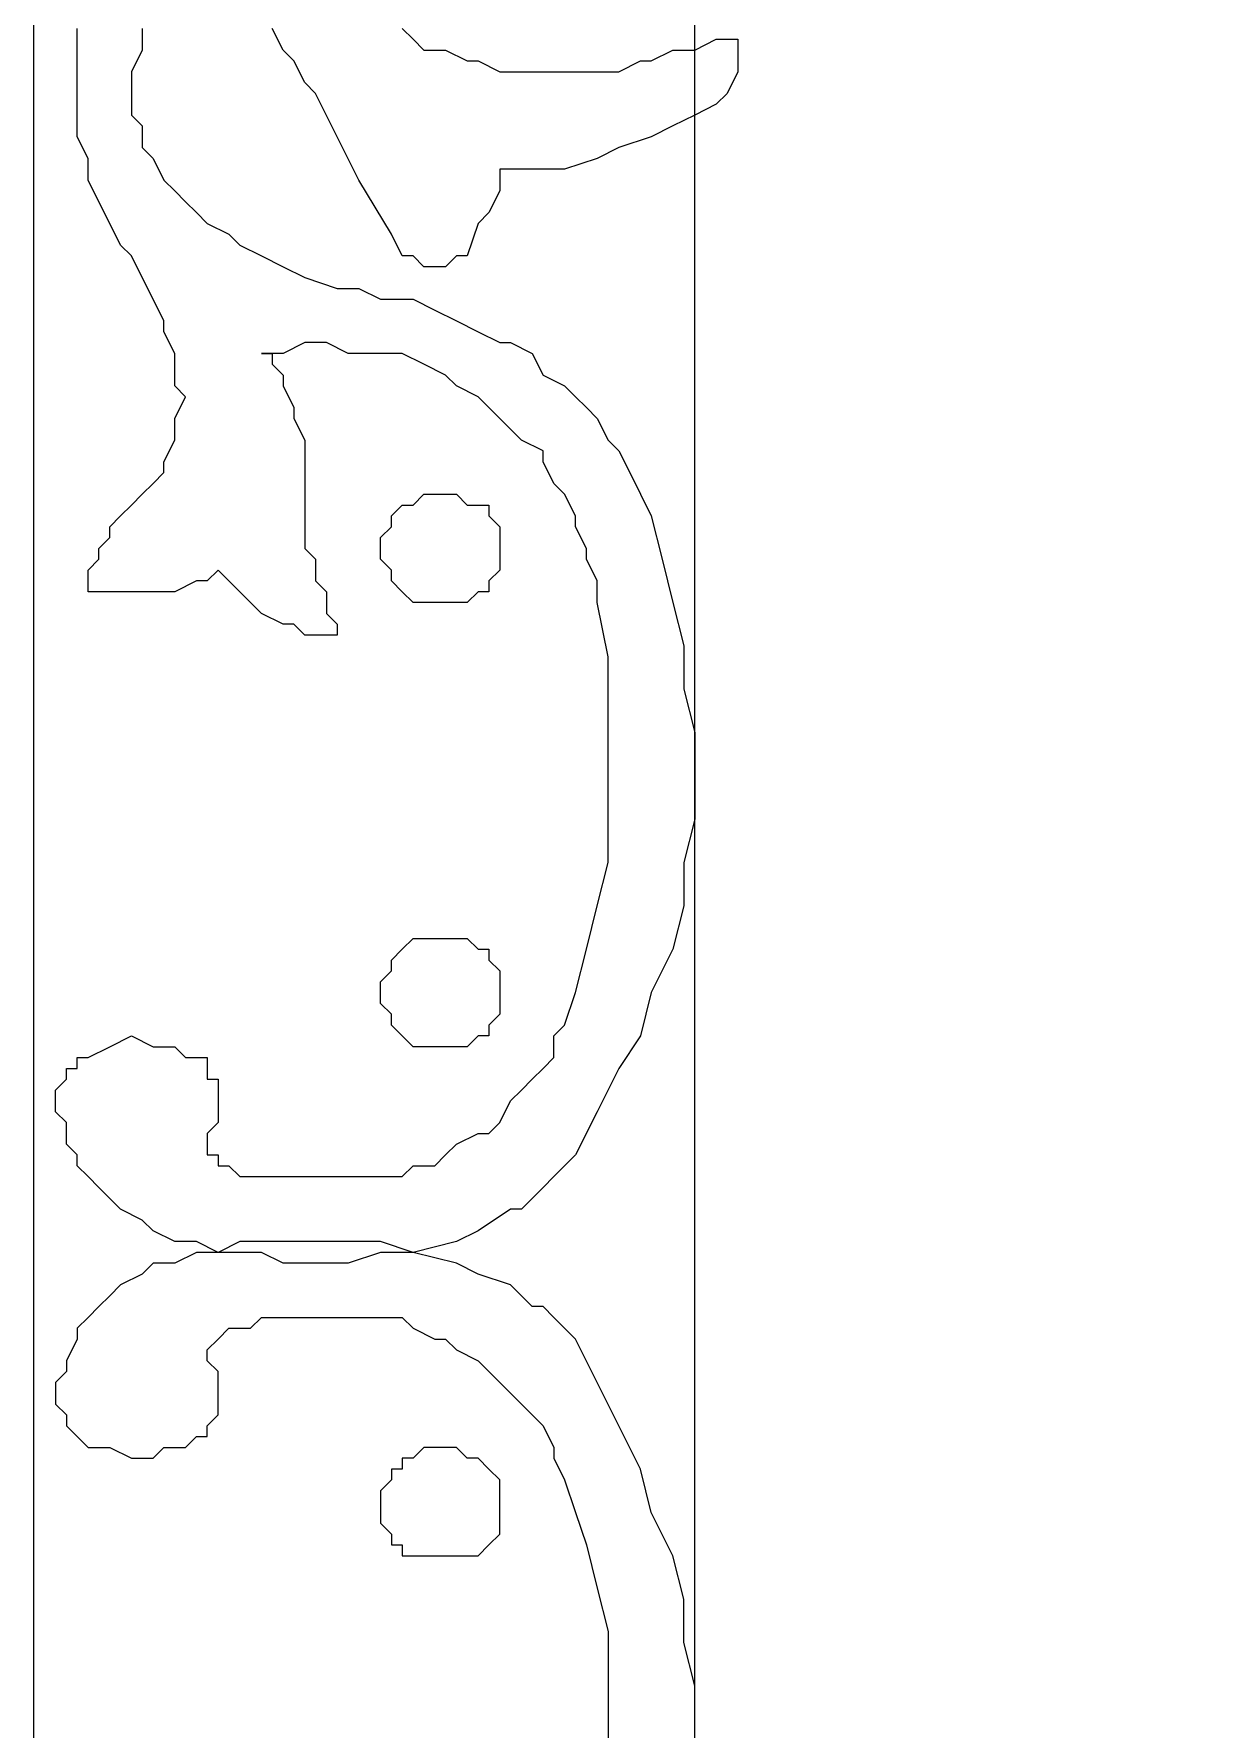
# Model space of a CAD drawing. Extents: x -66030 to 95157, y -13132 to 45879.
# Drawn here: x -16573 to -16152, y 15077 to 15688 of the extents above; entities that cross this region are included whole.
import ezdxf

# ---------------------------------------------------------------- set-up
doc = ezdxf.new("R2010")
doc.units = 0
doc.header["$LTSCALE"] = 100
doc.header["$MEASUREMENT"] = 0
doc.layers.get('0').update_dxf_attribs({"linetype": 'CONTINUOUS'})

msp = doc.modelspace()

# ---------------------------------------------------------------- linework, layer by layer
at = {"lineweight": 0}
for points in [[(-16573.48, 16299.58), (-14839.23, 16299.58), (-14839.23, 13143.56), (-16573.48, 13143.56), (-16573.48, 16299.58)], [(-16335.21, 15948.04), (-15073.59, 15948.04), (-15073.59, 13381.82), (-16335.21, 13381.82), (-16335.21, 15948.04)], [(-16405.52, 15502.76), (-16405.52, 15498.86), (-16405.52, 15494.95), (-16409.43, 15491.04), (-16409.43, 15487.14), (-16413.33, 15487.14), (-16417.24, 15483.23), (-16421.14, 15483.23), (-16425.05, 15483.23), (-16432.86, 15483.23), (-16436.77, 15483.23), (-16440.67, 15487.14), (-16440.67, 15487.14), (-16444.58, 15491.04), (-16444.58, 15494.95), (-16448.49, 15498.86), (-16448.49, 15502.76), (-16448.49, 15506.67), (-16444.58, 15510.57), (-16444.58, 15514.48), (-16440.67, 15518.39), (-16440.67, 15518.39), (-16436.77, 15518.39), (-16432.86, 15522.29), (-16425.05, 15522.29), (-16421.14, 15522.29), (-16417.24, 15518.39), (-16413.33, 15518.39), (-16409.43, 15518.39), (-16409.43, 15514.48), (-16409.43, 15514.48), (-16405.52, 15510.57), (-16405.52, 15506.67), (-16405.52, 15502.76)], [(-16405.52, 15342.62), (-16405.52, 15338.71), (-16405.52, 15334.81), (-16409.43, 15330.9), (-16409.43, 15326.99), (-16413.33, 15326.99), (-16417.24, 15323.09), (-16421.14, 15323.09), (-16425.05, 15323.09), (-16432.86, 15323.09), (-16436.77, 15323.09), (-16440.67, 15326.99), (-16440.67, 15326.99), (-16444.58, 15330.9), (-16444.58, 15334.81), (-16448.49, 15338.71), (-16448.49, 15342.62), (-16448.49, 15346.52), (-16444.58, 15350.43), (-16444.58, 15354.34), (-16440.67, 15358.24), (-16440.67, 15358.24), (-16436.77, 15362.15), (-16432.86, 15362.15), (-16425.05, 15362.15), (-16421.14, 15362.15), (-16417.24, 15362.15), (-16413.33, 15358.24), (-16409.43, 15358.24), (-16409.43, 15358.24), (-16409.43, 15354.34), (-16405.52, 15350.43), (-16405.52, 15346.52), (-16405.52, 15342.62)], [(-16405.52, 15155.13), (-16405.52, 15162.94), (-16405.52, 15166.85), (-16409.43, 15170.75), (-16409.43, 15170.75), (-16413.33, 15174.66), (-16417.24, 15174.66), (-16421.14, 15178.57), (-16425.05, 15178.57), (-16432.86, 15178.57), (-16436.77, 15174.66), (-16440.67, 15174.66), (-16440.67, 15170.75), (-16444.58, 15170.75), (-16444.58, 15166.85), (-16448.49, 15162.94), (-16448.49, 15155.13), (-16448.49, 15151.22), (-16444.58, 15147.32), (-16444.58, 15143.41), (-16440.67, 15143.41), (-16440.67, 15139.51), (-16436.77, 15139.51), (-16432.86, 15139.51), (-16425.05, 15139.51), (-16421.14, 15139.51), (-16417.24, 15139.51), (-16413.33, 15139.51), (-16409.43, 15143.41), (-16409.43, 15143.41), (-16409.43, 15143.41), (-16405.52, 15147.32), (-16405.52, 15151.22), (-16405.52, 15155.13)]]:
    msp.add_lwpolyline(points, close=True, dxfattribs=at)
for points in [[(-16534.42, 15690.25), (-16534.42, 15682.44), (-16538.32, 15674.62), (-16538.32, 15666.81), (-16538.32, 15659), (-16534.42, 15655.09), (-16534.42, 15647.28), (-16530.51, 15643.38), (-16526.61, 15635.56), (-16522.7, 15631.66), (-16518.79, 15627.75), (-16514.89, 15623.85), (-16510.98, 15619.94), (-16503.17, 15616.03), (-16499.26, 15612.13), (-16491.45, 15608.22), (-16483.64, 15604.32), (-16475.83, 15600.41), (-16464.11, 15596.51), (-16456.3, 15596.51), (-16448.49, 15592.6), (-16436.77, 15592.6), (-16428.96, 15588.69), (-16421.14, 15584.79), (-16413.33, 15580.88), (-16405.52, 15576.98), (-16401.62, 15576.98), (-16393.8, 15573.07), (-16389.9, 15565.26), (-16382.09, 15561.35), (-16378.18, 15557.45), (-16374.27, 15553.54), (-16370.37, 15549.63), (-16366.46, 15541.82), (-16362.56, 15537.92), (-16358.65, 15530.1), (-16350.84, 15514.48), (-16346.93, 15498.86), (-16343.03, 15483.23), (-16339.12, 15467.61), (-16339.12, 15451.98), (-16335.21, 15436.36), (-16335.21, 15420.74), (-16335.21, 15405.11), (-16339.12, 15389.49), (-16339.12, 15373.86), (-16343.03, 15358.24), (-16350.84, 15342.62), (-16354.74, 15326.99), (-16362.56, 15315.28), (-16370.37, 15299.65), (-16378.18, 15284.03), (-16382.09, 15280.12), (-16385.99, 15276.22), (-16389.9, 15272.31), (-16393.8, 15268.4), (-16397.71, 15264.5), (-16401.62, 15264.5), (-16413.33, 15256.69), (-16421.14, 15252.78), (-16436.77, 15248.87), (-16448.49, 15248.87), (-16460.2, 15244.97), (-16471.92, 15244.97), (-16483.64, 15244.97), (-16491.45, 15248.87), (-16499.26, 15248.87), (-16507.08, 15248.87), (-16514.89, 15252.78), (-16522.7, 15252.78), (-16530.51, 15256.69), (-16534.42, 15260.59), (-16542.23, 15264.5), (-16546.14, 15268.4), (-16550.04, 15272.31), (-16553.95, 15276.22), (-16557.85, 15280.12), (-16557.85, 15284.03), (-16561.76, 15287.93), (-16561.76, 15295.75), (-16565.67, 15299.65), (-16565.67, 15303.56), (-16565.67, 15303.56), (-16565.67, 15307.46), (-16561.76, 15311.37), (-16561.76, 15311.37), (-16561.76, 15315.28), (-16557.85, 15315.28), (-16557.85, 15319.18), (-16553.95, 15319.18), (-16546.14, 15323.09), (-16538.32, 15326.99), (-16530.51, 15323.09), (-16526.61, 15323.09), (-16522.7, 15323.09), (-16518.79, 15319.18), (-16514.89, 15319.18), (-16510.98, 15319.18), (-16510.98, 15315.28), (-16510.98, 15311.37), (-16507.08, 15311.37), (-16507.08, 15307.46), (-16507.08, 15303.56), (-16507.08, 15299.65), (-16507.08, 15299.65), (-16507.08, 15295.75), (-16510.98, 15291.84), (-16510.98, 15287.93), (-16510.98, 15284.03), (-16507.08, 15284.03), (-16507.08, 15280.12), (-16503.17, 15280.12), (-16499.26, 15276.22), (-16495.36, 15276.22), (-16491.45, 15276.22), (-16483.64, 15276.22), (-16471.92, 15276.22), (-16456.3, 15276.22), (-16440.67, 15276.22), (-16436.77, 15280.12), (-16428.96, 15280.12), (-16425.05, 15284.03), (-16421.14, 15287.93), (-16413.33, 15291.84), (-16409.43, 15291.84), (-16405.52, 15295.75), (-16401.62, 15303.56), (-16397.71, 15307.46), (-16393.8, 15311.37), (-16389.9, 15315.28), (-16385.99, 15319.18), (-16385.99, 15326.99), (-16382.09, 15330.9), (-16378.18, 15342.62), (-16374.27, 15358.24), (-16370.37, 15373.86), (-16366.46, 15389.49), (-16366.46, 15405.11), (-16366.46, 15424.64), (-16366.46, 15440.27), (-16366.46, 15463.7), (-16370.37, 15483.23), (-16370.37, 15491.04), (-16374.27, 15498.86), (-16374.27, 15502.76), (-16378.18, 15510.57), (-16378.18, 15514.48), (-16382.09, 15522.29), (-16385.99, 15526.2), (-16389.9, 15534.01), (-16389.9, 15537.92), (-16397.71, 15541.82), (-16401.62, 15545.73), (-16405.52, 15549.63), (-16409.43, 15553.54), (-16413.33, 15557.45), (-16421.14, 15561.35), (-16425.05, 15565.26), (-16432.86, 15569.16), (-16440.67, 15573.07), (-16448.49, 15573.07), (-16460.2, 15573.07), (-16468.02, 15576.98), (-16475.83, 15576.98), (-16483.64, 15573.07), (-16491.45, 15573.07), (-16487.55, 15573.07), (-16487.55, 15569.16), (-16483.64, 15565.26), (-16483.64, 15561.35), (-16479.73, 15553.54), (-16479.73, 15549.63), (-16475.83, 15541.82), (-16475.83, 15534.01), (-16475.83, 15526.2), (-16475.83, 15518.39), (-16475.83, 15510.57), (-16475.83, 15502.76), (-16471.92, 15498.86), (-16471.92, 15491.04), (-16468.02, 15487.14), (-16468.02, 15479.33), (-16464.11, 15475.42), (-16464.11, 15471.51), (-16468.02, 15471.51), (-16468.02, 15471.51), (-16471.92, 15471.51), (-16475.83, 15471.51), (-16479.73, 15475.42), (-16483.64, 15475.42), (-16491.45, 15479.33), (-16499.26, 15487.14), (-16507.08, 15494.95), (-16510.98, 15491.04), (-16514.89, 15491.04), (-16522.7, 15487.14), (-16526.61, 15487.14), (-16534.42, 15487.14), (-16538.32, 15487.14), (-16546.14, 15487.14), (-16553.95, 15487.14), (-16553.95, 15491.04), (-16553.95, 15494.95), (-16550.04, 15498.86), (-16550.04, 15502.76), (-16546.14, 15506.67), (-16546.14, 15510.57), (-16542.23, 15514.48), (-16538.32, 15518.39), (-16534.42, 15522.29), (-16530.51, 15526.2), (-16526.61, 15530.1), (-16526.61, 15534.01), (-16522.7, 15541.82), (-16522.7, 15545.73), (-16522.7, 15549.63), (-16518.79, 15557.45), (-16522.7, 15561.35), (-16522.7, 15569.16), (-16522.7, 15573.07), (-16526.61, 15580.88), (-16526.61, 15584.79), (-16530.51, 15592.6), (-16534.42, 15600.41), (-16538.32, 15608.22), (-16542.23, 15612.13), (-16546.14, 15619.94), (-16550.04, 15627.75), (-16553.95, 15635.56), (-16553.95, 15643.38), (-16557.85, 15651.19), (-16557.85, 15659), (-16557.85, 15666.81), (-16557.85, 15674.62), (-16557.85, 15682.44), (-16557.85, 15690.25)], [(-16440.67, 15690.25), (-16436.77, 15686.34), (-16432.86, 15682.44), (-16425.05, 15682.44), (-16417.24, 15678.53), (-16413.33, 15678.53), (-16405.52, 15674.62), (-16397.71, 15674.62), (-16389.9, 15674.62), (-16385.99, 15674.62), (-16378.18, 15674.62), (-16370.37, 15674.62), (-16362.56, 15674.62), (-16354.74, 15678.53), (-16350.84, 15678.53), (-16343.03, 15682.44), (-16335.21, 15682.44), (-16327.4, 15686.34), (-16323.5, 15686.34), (-16319.59, 15686.34), (-16319.59, 15682.44), (-16319.59, 15682.44), (-16319.59, 15678.53), (-16319.59, 15678.53), (-16319.59, 15674.62), (-16323.5, 15666.81), (-16327.4, 15662.91), (-16335.21, 15659), (-16343.03, 15655.09), (-16350.84, 15651.19), (-16362.56, 15647.28), (-16370.37, 15643.38), (-16382.09, 15639.47), (-16393.8, 15639.47), (-16405.52, 15639.47), (-16405.52, 15631.66), (-16409.43, 15623.85), (-16413.33, 15619.94), (-16417.24, 15608.22), (-16421.14, 15608.22), (-16425.05, 15604.32), (-16428.96, 15604.32), (-16432.86, 15604.32), (-16432.86, 15604.32), (-16436.77, 15608.22), (-16440.67, 15608.22), (-16444.58, 15616.03), (-16456.3, 15635.56), (-16471.92, 15666.81), (-16475.83, 15670.72), (-16479.73, 15678.53), (-16483.64, 15682.44), (-16487.55, 15690.25)], [(-16335.21, 15065.29), (-16335.21, 15077.01), (-16335.21, 15092.64), (-16339.12, 15108.26), (-16339.12, 15123.88), (-16343.03, 15139.51), (-16350.84, 15155.13), (-16354.74, 15170.75), (-16362.56, 15186.38), (-16370.37, 15202), (-16378.18, 15217.63), (-16382.09, 15221.53), (-16385.99, 15225.44), (-16389.9, 15229.34), (-16393.8, 15229.34), (-16397.71, 15233.25), (-16401.62, 15237.16), (-16413.33, 15241.06), (-16421.14, 15244.97), (-16436.77, 15248.87), (-16448.49, 15252.78), (-16460.2, 15252.78), (-16471.92, 15252.78), (-16483.64, 15252.78), (-16491.45, 15252.78), (-16499.26, 15252.78), (-16507.08, 15248.87), (-16514.89, 15248.87), (-16522.7, 15244.97), (-16530.51, 15244.97), (-16534.42, 15241.06), (-16542.23, 15237.16), (-16546.14, 15233.25), (-16550.04, 15229.34), (-16553.95, 15225.44), (-16557.85, 15221.53), (-16557.85, 15217.63), (-16561.76, 15209.81), (-16561.76, 15205.91), (-16565.67, 15202), (-16565.67, 15198.1), (-16565.67, 15194.19), (-16565.67, 15194.19), (-16561.76, 15190.28), (-16561.76, 15186.38), (-16561.76, 15186.38), (-16557.85, 15182.47), (-16557.85, 15182.47), (-16553.95, 15178.57), (-16546.14, 15178.57), (-16538.32, 15174.66), (-16530.51, 15174.66), (-16526.61, 15178.57), (-16522.7, 15178.57), (-16518.79, 15178.57), (-16514.89, 15182.47), (-16510.98, 15182.47), (-16510.98, 15186.38), (-16510.98, 15186.38), (-16507.08, 15190.28), (-16507.08, 15194.19), (-16507.08, 15194.19), (-16507.08, 15198.1), (-16507.08, 15202), (-16507.08, 15205.91), (-16510.98, 15209.81), (-16510.98, 15213.72), (-16510.98, 15213.72), (-16507.08, 15217.63), (-16507.08, 15217.63), (-16503.17, 15221.53), (-16499.26, 15221.53), (-16495.36, 15221.53), (-16491.45, 15225.44), (-16483.64, 15225.44), (-16471.92, 15225.44), (-16456.3, 15225.44), (-16440.67, 15225.44), (-16436.77, 15221.53), (-16428.96, 15217.63), (-16425.05, 15217.63), (-16421.14, 15213.72), (-16413.33, 15209.81), (-16409.43, 15205.91), (-16405.52, 15202), (-16401.62, 15198.1), (-16397.71, 15194.19), (-16393.8, 15190.28), (-16389.9, 15186.38), (-16385.99, 15178.57), (-16385.99, 15174.66), (-16382.09, 15166.85), (-16378.18, 15155.13), (-16374.27, 15143.41), (-16370.37, 15127.79), (-16366.46, 15112.17), (-16366.46, 15096.54), (-16366.46, 15077.01), (-16366.46, 15057.48)]]:
    msp.add_lwpolyline(points, dxfattribs=at)

doc.saveas('drawing.dxf')
